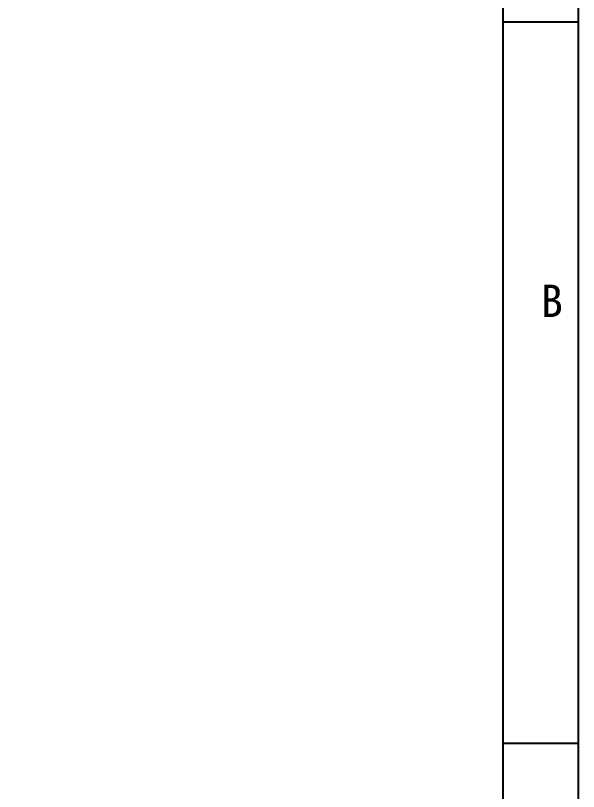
# Model space of a CAD drawing. Header units: millimetres. Extents: x 3975 to 4317, y 206 to 449.
# Drawn here: x 4267.9 to 4316.8, y 255.5 to 322.9 of the extents above; entities that cross this region are included whole.
import ezdxf
from ezdxf.enums import TextEntityAlignment as Align

# ---------------------------------------------------------------- set-up
doc = ezdxf.new("R2010")
doc.units = ezdxf.units.MM
doc.styles.add('宋体', font='')
doc.styles.get('宋体').set_extended_font_data('SimSun')

msp = doc.modelspace()

# ---------------------------------------------------------------- linework, layer by layer
at = {"color": 0}
for p, q in [((4316.779, 205.518), (4316.779, 448.915)), ((4310.227, 322.328), (4316.779, 322.328)), ((4316.779, 259.704), (4310.227, 259.704))]:
    msp.add_line(p, q, dxfattribs=at)
msp.add_lwpolyline([(3980.959, 443.595), (4310.227, 443.595), (4310.227, 211.738), (3980.959, 211.738)], close=True, dxfattribs=at)
at = {"color": 7, "lineweight": 5}
msp.add_lwpolyline([(4310.227, 403.706), (4310.227, 305.548)], dxfattribs=at)

# ---------------------------------------------------------------- texts
at = {"color": 0, "style": '宋体'}
msp.add_text('B', height=2.808, dxfattribs=at).set_placement((4314.474, 298.121), align=Align.MIDDLE_CENTER)

doc.saveas('drawing.dxf')
